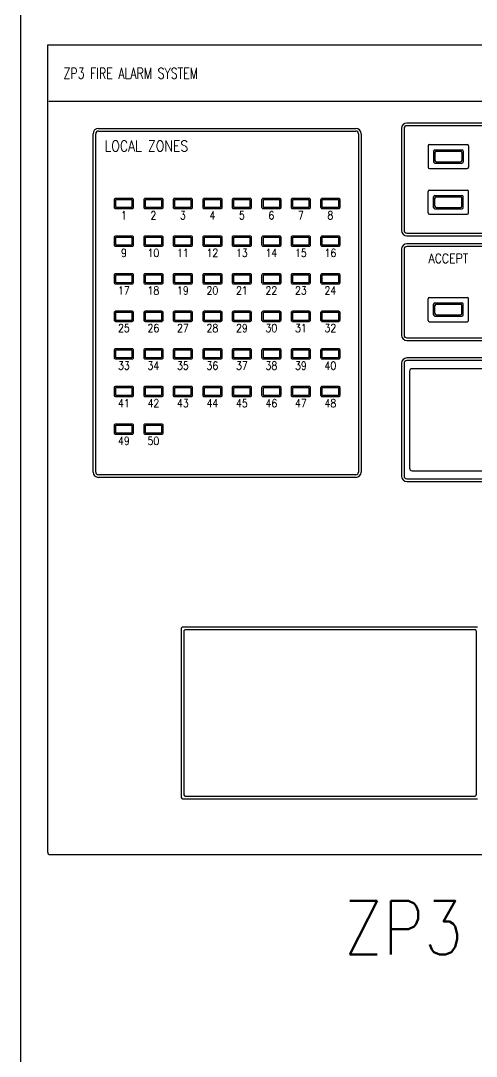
# Model space of a CAD drawing. Header units: millimetres. Extents: x 71430 to 138625, y 8510 to 33475.
# Drawn here: x 75010 to 75480, y 13291 to 14359 of the extents above; entities that cross this region are included whole.
import ezdxf
from ezdxf.enums import TextEntityAlignment as Align

# ---------------------------------------------------------------- set-up
doc = ezdxf.new("R2010")
doc.units = ezdxf.units.MM
doc.layers.add('A-FLOR-HRAL', color=8, linetype='Continuous', lineweight=18)
for name, color, linetype in [('BOX', 4, 'Continuous'), ('PANEL', 1, 'Continuous'), ('Text', 7, 'Continuous'), ('Z-TEXT', 7, 'Continuous')]:
    doc.layers.add(name, color=color, linetype=linetype)
doc.styles.add('RomanS', font='romans.shx')
doc.styles.add('ROMANT', font='romant.shx', dxfattribs={"width": 0.75})

# ---------------------------------------------------------------- blocks, each defined once
blk = doc.blocks.new('ACCLAIM ZP3 PANEL')
at = {"layer": 'A-FLOR-HRAL'}
blk.add_lwpolyline([(-602502.59, -43400.84), (-602092.59, -43400.84), (-602092.59, -42860.84), (-602502.59, -42860.84)], close=True, dxfattribs=at)
at = {"layer": 'BOX', "color": 7}
for p, q in [((-602121.59, -42948.44), (-602358.59, -42948.44)), ((-602475.59, -43078.44), (-602475.59, -42952.44)), ((-602473.59, -42950.44), (-602377.59, -42950.44)), ((-602375.59, -42952.44), (-602375.59, -43078.44)), ((-602360.59, -42950.44), (-602360.59, -42988.44)), ((-602358.59, -42990.44), (-602121.59, -42990.44)), ((-602360.59, -42995.44), (-602360.59, -43027.44)), ((-602121.59, -42993.44), (-602358.59, -42993.44)), ((-602358.59, -43029.44), (-602121.59, -43029.44)), ((-602360.59, -43037.94), (-602360.59, -43079.94)), ((-602121.59, -43035.94), (-602358.59, -43035.94)), ((-602357.59, -43040.94), (-602357.59, -43076.94)), ((-602322.59, -43039.94), (-602356.59, -43039.94)), ((-602377.59, -43080.44), (-602473.59, -43080.44)), ((-602356.59, -43077.94), (-602322.59, -43077.94)), ((-602358.59, -43081.94), (-602121.59, -43081.94))]:
    blk.add_line(p, q, dxfattribs=at)
at = {"layer": 'BOX'}
for p, q in [((-602121.59, -42949.44), (-602358.59, -42949.44)), ((-602474.59, -43078.44), (-602474.59, -42952.44)), ((-602473.59, -42951.44), (-602377.59, -42951.44)), ((-602376.59, -42952.44), (-602376.59, -43078.44)), ((-602359.59, -42950.44), (-602359.59, -42988.44)), ((-602350.59, -42956.94), (-602350.59, -42964.94)), ((-602350.09, -42956.44), (-602336.09, -42956.44)), ((-602335.59, -42956.94), (-602335.59, -42964.94)), ((-602348.59, -42958.94), (-602348.59, -42962.94)), ((-602348.09, -42958.44), (-602338.09, -42958.44)), ((-602348.09, -42959.44), (-602348.09, -42962.44)), ((-602347.59, -42958.94), (-602338.59, -42958.94)), ((-602338.09, -42959.44), (-602338.09, -42962.44)), ((-602337.59, -42958.94), (-602337.59, -42962.94)), ((-602348.09, -42963.44), (-602338.09, -42963.44)), ((-602347.59, -42962.94), (-602338.59, -42962.94)), ((-602350.09, -42965.44), (-602336.09, -42965.44)), ((-602350.59, -42981.94), (-602350.59, -42973.94)), ((-602350.09, -42973.44), (-602336.09, -42973.44)), ((-602348.59, -42979.94), (-602348.59, -42975.94)), ((-602348.09, -42975.44), (-602338.09, -42975.44)), ((-602348.09, -42979.44), (-602348.09, -42976.44)), ((-602347.59, -42975.94), (-602338.59, -42975.94)), ((-602338.09, -42979.44), (-602338.09, -42976.44)), ((-602337.59, -42979.94), (-602337.59, -42975.94)), ((-602335.59, -42981.94), (-602335.59, -42973.94)), ((-602348.09, -42980.44), (-602338.09, -42980.44)), ((-602347.59, -42979.94), (-602338.59, -42979.94)), ((-602350.09, -42982.44), (-602336.09, -42982.44)), ((-602358.59, -42989.44), (-602121.59, -42989.44)), ((-602359.59, -42995.44), (-602359.59, -43027.44)), ((-602121.59, -42994.44), (-602358.59, -42994.44)), ((-602350.59, -43021.94), (-602350.59, -43013.94)), ((-602350.09, -43013.44), (-602336.09, -43013.44)), ((-602348.09, -43015.44), (-602338.09, -43015.44)), ((-602335.59, -43021.94), (-602335.59, -43013.94)), ((-602348.59, -43019.94), (-602348.59, -43015.94)), ((-602348.09, -43019.44), (-602348.09, -43016.44)), ((-602347.59, -43015.94), (-602338.59, -43015.94)), ((-602338.09, -43019.44), (-602338.09, -43016.44)), ((-602337.59, -43019.94), (-602337.59, -43015.94)), ((-602350.09, -43022.44), (-602336.09, -43022.44)), ((-602348.09, -43020.44), (-602338.09, -43020.44)), ((-602347.59, -43019.94), (-602338.59, -43019.94)), ((-602358.59, -43028.44), (-602121.59, -43028.44)), ((-602359.59, -43037.94), (-602359.59, -43079.94)), ((-602121.59, -43036.94), (-602358.59, -43036.94)), ((-602377.59, -43079.44), (-602473.59, -43079.44)), ((-602358.59, -43080.94), (-602121.59, -43080.94))]:
    blk.add_line(p, q, dxfattribs=at)
at = {"layer": 'BOX', "color": 7}
for centre, radius, start, end in [((-602358.59, -42950.44), 2, 90, 180), ((-602473.59, -42952.44), 2, 90, 180), ((-602377.59, -42952.44), 2, 0, 90), ((-602358.59, -42988.44), 2, 180, 270), ((-602358.59, -42995.44), 2, 90, 180), ((-602358.59, -43027.44), 2, 180, 270), ((-602358.59, -43037.94), 2, 90, 180), ((-602356.59, -43040.94), 1, 90, 180), ((-602356.59, -43076.94), 1, 180, 270), ((-602473.59, -43078.44), 2, 180, 270), ((-602377.59, -43078.44), 2, 270, 0), ((-602358.59, -43079.94), 2, 180, 270)]:
    blk.add_arc(centre, radius, start, end, dxfattribs=at)
at = {"layer": 'BOX'}
for centre, radius, start, end in [((-602358.59, -42950.44), 1, 90, 180), ((-602473.59, -42952.44), 1, 90, 180), ((-602377.59, -42952.44), 1, 0, 90), ((-602377.59, -42952.44), 1, 0, 90), ((-602350.09, -42956.94), 0.5, 90, 180), ((-602336.09, -42956.94), 0.5, 0, 90), ((-602348.09, -42958.94), 0.5, 90, 180), ((-602347.59, -42959.44), 0.5, 90, 180), ((-602338.59, -42959.44), 0.5, 0, 90), ((-602338.09, -42958.94), 0.5, 0, 90), ((-602350.09, -42964.94), 0.5, 180, 270), ((-602348.09, -42962.94), 0.5, 180, 270), ((-602347.59, -42962.44), 0.5, 180, 270), ((-602338.59, -42962.44), 0.5, 270, 0), ((-602338.09, -42962.94), 0.5, 270, 0), ((-602336.09, -42964.94), 0.5, 270, 0), ((-602350.09, -42973.94), 0.5, 90, 180), ((-602348.09, -42975.94), 0.5, 90, 180), ((-602347.59, -42976.44), 0.5, 90, 180), ((-602338.59, -42976.44), 0.5, 0, 90), ((-602338.09, -42975.94), 0.5, 0, 90), ((-602336.09, -42973.94), 0.5, 0, 90), ((-602348.09, -42979.94), 0.5, 180, 270), ((-602347.59, -42979.44), 0.5, 180, 270), ((-602338.59, -42979.44), 0.5, 270, 0), ((-602338.09, -42979.94), 0.5, 270, 0), ((-602350.09, -42981.94), 0.5, 180, 270), ((-602336.09, -42981.94), 0.5, 270, 0), ((-602358.59, -42988.44), 1, 180, 270), ((-602358.59, -42995.44), 1, 90, 180), ((-602350.09, -43013.94), 0.5, 90, 180), ((-602348.09, -43015.94), 0.5, 90, 180), ((-602338.09, -43015.94), 0.5, 0, 90), ((-602336.09, -43013.94), 0.5, 0, 90), ((-602347.59, -43016.44), 0.5, 90, 180), ((-602338.59, -43016.44), 0.5, 0, 90), ((-602350.09, -43021.94), 0.5, 180, 270), ((-602348.09, -43019.94), 0.5, 180, 270), ((-602347.59, -43019.44), 0.5, 180, 270), ((-602338.59, -43019.44), 0.5, 270, 0), ((-602338.09, -43019.94), 0.5, 270, 0), ((-602336.09, -43021.94), 0.5, 270, 0), ((-602358.59, -43027.44), 1, 180, 270), ((-602358.59, -43037.94), 1, 90, 180), ((-602473.59, -43078.44), 1, 180, 270), ((-602377.59, -43078.44), 1, 270, 0), ((-602358.59, -43079.94), 1, 180, 270)]:
    blk.add_arc(centre, radius, start, end, dxfattribs=at)
at = {"layer": 'PANEL'}
for p, q in [((-602492.59, -42919.44), (-602492.59, -43219.94)), ((-602102.59, -42919.44), (-602492.59, -42919.44)), ((-602491.59, -43220.94), (-602103.59, -43220.94))]:
    blk.add_line(p, q, dxfattribs=at)
at = {"layer": 'PANEL', "color": 4}
blk.add_line((-602103.09, -42940.44), (-602492.09, -42940.44), dxfattribs=at)
at = {"layer": 'PANEL', "color": 253}
for p, q in [((-602442.69, -43136.64), (-602442.69, -43199.64)), ((-602442.19, -43136.14), (-602332.19, -43136.14)), ((-602441.69, -43137.64), (-602441.69, -43198.64)), ((-602441.19, -43137.14), (-602333.19, -43137.14)), ((-602332.69, -43137.64), (-602332.69, -43198.64)), ((-602442.19, -43200.14), (-602332.19, -43200.14)), ((-602441.19, -43199.14), (-602333.19, -43199.14))]:
    blk.add_line(p, q, dxfattribs=at)
at = {"layer": 'PANEL'}
blk.add_lwpolyline([(-602092.59, -43400.84), (-602092.59, -42860.84), (-602502.59, -42860.84), (-602502.59, -43400.84)], dxfattribs=at)
at = {"layer": 'PANEL', "color": 1}
for points in [[(-602460.59, -42976.94), (-602460.59, -42979.94, -0.414214), (-602461.09, -42980.44), (-602467.09, -42980.44, -0.414214), (-602467.59, -42979.94), (-602467.59, -42976.94, -0.414214), (-602467.09, -42976.44), (-602461.09, -42976.44, -0.414214)], [(-602449.59, -42976.94), (-602449.59, -42979.94, -0.414214), (-602450.09, -42980.44), (-602456.09, -42980.44, -0.414214), (-602456.59, -42979.94), (-602456.59, -42976.94, -0.414214), (-602456.09, -42976.44), (-602450.09, -42976.44, -0.414214)], [(-602438.59, -42976.94), (-602438.59, -42979.94, -0.414214), (-602439.09, -42980.44), (-602445.09, -42980.44, -0.414214), (-602445.59, -42979.94), (-602445.59, -42976.94, -0.414214), (-602445.09, -42976.44), (-602439.09, -42976.44, -0.414214)], [(-602427.59, -42976.94), (-602427.59, -42979.94, -0.414214), (-602428.09, -42980.44), (-602434.09, -42980.44, -0.414214), (-602434.59, -42979.94), (-602434.59, -42976.94, -0.414214), (-602434.09, -42976.44), (-602428.09, -42976.44, -0.414214)], [(-602416.59, -42976.94), (-602416.59, -42979.94, -0.414214), (-602417.09, -42980.44), (-602423.09, -42980.44, -0.414214), (-602423.59, -42979.94), (-602423.59, -42976.94, -0.414214), (-602423.09, -42976.44), (-602417.09, -42976.44, -0.414214)], [(-602405.59, -42976.94), (-602405.59, -42979.94, -0.414214), (-602406.09, -42980.44), (-602412.09, -42980.44, -0.414214), (-602412.59, -42979.94), (-602412.59, -42976.94, -0.414214), (-602412.09, -42976.44), (-602406.09, -42976.44, -0.414214)], [(-602394.59, -42976.94), (-602394.59, -42979.94, -0.414214), (-602395.09, -42980.44), (-602401.09, -42980.44, -0.414214), (-602401.59, -42979.94), (-602401.59, -42976.94, -0.414214), (-602401.09, -42976.44), (-602395.09, -42976.44, -0.414214)], [(-602383.59, -42976.94), (-602383.59, -42979.94, -0.414214), (-602384.09, -42980.44), (-602390.09, -42980.44, -0.414214), (-602390.59, -42979.94), (-602390.59, -42976.94, -0.414214), (-602390.09, -42976.44), (-602384.09, -42976.44, -0.414214)], [(-602460.59, -42990.94), (-602460.59, -42993.94, -0.414214), (-602461.09, -42994.44), (-602467.09, -42994.44, -0.414214), (-602467.59, -42993.94), (-602467.59, -42990.94, -0.414214), (-602467.09, -42990.44), (-602461.09, -42990.44, -0.414214)], [(-602449.59, -42990.94), (-602449.59, -42993.94, -0.414214), (-602450.09, -42994.44), (-602456.09, -42994.44, -0.414214), (-602456.59, -42993.94), (-602456.59, -42990.94, -0.414214), (-602456.09, -42990.44), (-602450.09, -42990.44, -0.414214)], [(-602438.59, -42990.94), (-602438.59, -42993.94, -0.414214), (-602439.09, -42994.44), (-602445.09, -42994.44, -0.414214), (-602445.59, -42993.94), (-602445.59, -42990.94, -0.414214), (-602445.09, -42990.44), (-602439.09, -42990.44, -0.414214)], [(-602427.59, -42990.94), (-602427.59, -42993.94, -0.414214), (-602428.09, -42994.44), (-602434.09, -42994.44, -0.414214), (-602434.59, -42993.94), (-602434.59, -42990.94, -0.414214), (-602434.09, -42990.44), (-602428.09, -42990.44, -0.414214)], [(-602416.59, -42990.94), (-602416.59, -42993.94, -0.414214), (-602417.09, -42994.44), (-602423.09, -42994.44, -0.414214), (-602423.59, -42993.94), (-602423.59, -42990.94, -0.414214), (-602423.09, -42990.44), (-602417.09, -42990.44, -0.414214)], [(-602405.59, -42990.94), (-602405.59, -42993.94, -0.414214), (-602406.09, -42994.44), (-602412.09, -42994.44, -0.414214), (-602412.59, -42993.94), (-602412.59, -42990.94, -0.414214), (-602412.09, -42990.44), (-602406.09, -42990.44, -0.414214)], [(-602394.59, -42990.94), (-602394.59, -42993.94, -0.414214), (-602395.09, -42994.44), (-602401.09, -42994.44, -0.414214), (-602401.59, -42993.94), (-602401.59, -42990.94, -0.414214), (-602401.09, -42990.44), (-602395.09, -42990.44, -0.414214)], [(-602383.59, -42990.94), (-602383.59, -42993.94, -0.414214), (-602384.09, -42994.44), (-602390.09, -42994.44, -0.414214), (-602390.59, -42993.94), (-602390.59, -42990.94, -0.414214), (-602390.09, -42990.44), (-602384.09, -42990.44, -0.414214)], [(-602460.59, -43004.94), (-602460.59, -43007.94, -0.414214), (-602461.09, -43008.44), (-602467.09, -43008.44, -0.414214), (-602467.59, -43007.94), (-602467.59, -43004.94, -0.414214), (-602467.09, -43004.44), (-602461.09, -43004.44, -0.414214)], [(-602449.59, -43004.94), (-602449.59, -43007.94, -0.414214), (-602450.09, -43008.44), (-602456.09, -43008.44, -0.414214), (-602456.59, -43007.94), (-602456.59, -43004.94, -0.414214), (-602456.09, -43004.44), (-602450.09, -43004.44, -0.414214)], [(-602438.59, -43004.94), (-602438.59, -43007.94, -0.414214), (-602439.09, -43008.44), (-602445.09, -43008.44, -0.414214), (-602445.59, -43007.94), (-602445.59, -43004.94, -0.414214), (-602445.09, -43004.44), (-602439.09, -43004.44, -0.414214)], [(-602427.59, -43004.94), (-602427.59, -43007.94, -0.414214), (-602428.09, -43008.44), (-602434.09, -43008.44, -0.414214), (-602434.59, -43007.94), (-602434.59, -43004.94, -0.414214), (-602434.09, -43004.44), (-602428.09, -43004.44, -0.414214)], [(-602416.59, -43004.94), (-602416.59, -43007.94, -0.414214), (-602417.09, -43008.44), (-602423.09, -43008.44, -0.414214), (-602423.59, -43007.94), (-602423.59, -43004.94, -0.414214), (-602423.09, -43004.44), (-602417.09, -43004.44, -0.414214)], [(-602405.59, -43004.94), (-602405.59, -43007.94, -0.414214), (-602406.09, -43008.44), (-602412.09, -43008.44, -0.414214), (-602412.59, -43007.94), (-602412.59, -43004.94, -0.414214), (-602412.09, -43004.44), (-602406.09, -43004.44, -0.414214)], [(-602394.59, -43004.94), (-602394.59, -43007.94, -0.414214), (-602395.09, -43008.44), (-602401.09, -43008.44, -0.414214), (-602401.59, -43007.94), (-602401.59, -43004.94, -0.414214), (-602401.09, -43004.44), (-602395.09, -43004.44, -0.414214)], [(-602383.59, -43004.94), (-602383.59, -43007.94, -0.414214), (-602384.09, -43008.44), (-602390.09, -43008.44, -0.414214), (-602390.59, -43007.94), (-602390.59, -43004.94, -0.414214), (-602390.09, -43004.44), (-602384.09, -43004.44, -0.414214)], [(-602460.59, -43018.94), (-602460.59, -43021.94, -0.414214), (-602461.09, -43022.44), (-602467.09, -43022.44, -0.414214), (-602467.59, -43021.94), (-602467.59, -43018.94, -0.414214), (-602467.09, -43018.44), (-602461.09, -43018.44, -0.414214)], [(-602449.59, -43018.94), (-602449.59, -43021.94, -0.414214), (-602450.09, -43022.44), (-602456.09, -43022.44, -0.414214), (-602456.59, -43021.94), (-602456.59, -43018.94, -0.414214), (-602456.09, -43018.44), (-602450.09, -43018.44, -0.414214)], [(-602438.59, -43018.94), (-602438.59, -43021.94, -0.414214), (-602439.09, -43022.44), (-602445.09, -43022.44, -0.414214), (-602445.59, -43021.94), (-602445.59, -43018.94, -0.414214), (-602445.09, -43018.44), (-602439.09, -43018.44, -0.414214)], [(-602427.59, -43018.94), (-602427.59, -43021.94, -0.414214), (-602428.09, -43022.44), (-602434.09, -43022.44, -0.414214), (-602434.59, -43021.94), (-602434.59, -43018.94, -0.414214), (-602434.09, -43018.44), (-602428.09, -43018.44, -0.414214)], [(-602416.59, -43018.94), (-602416.59, -43021.94, -0.414214), (-602417.09, -43022.44), (-602423.09, -43022.44, -0.414214), (-602423.59, -43021.94), (-602423.59, -43018.94, -0.414214), (-602423.09, -43018.44), (-602417.09, -43018.44, -0.414214)], [(-602405.59, -43018.94), (-602405.59, -43021.94, -0.414214), (-602406.09, -43022.44), (-602412.09, -43022.44, -0.414214), (-602412.59, -43021.94), (-602412.59, -43018.94, -0.414214), (-602412.09, -43018.44), (-602406.09, -43018.44, -0.414214)], [(-602394.59, -43018.94), (-602394.59, -43021.94, -0.414214), (-602395.09, -43022.44), (-602401.09, -43022.44, -0.414214), (-602401.59, -43021.94), (-602401.59, -43018.94, -0.414214), (-602401.09, -43018.44), (-602395.09, -43018.44, -0.414214)], [(-602383.59, -43018.94), (-602383.59, -43021.94, -0.414214), (-602384.09, -43022.44), (-602390.09, -43022.44, -0.414214), (-602390.59, -43021.94), (-602390.59, -43018.94, -0.414214), (-602390.09, -43018.44), (-602384.09, -43018.44, -0.414214)], [(-602460.59, -43032.94), (-602460.59, -43035.94, -0.414214), (-602461.09, -43036.44), (-602467.09, -43036.44, -0.414214), (-602467.59, -43035.94), (-602467.59, -43032.94, -0.414214), (-602467.09, -43032.44), (-602461.09, -43032.44, -0.414214)], [(-602449.59, -43032.94), (-602449.59, -43035.94, -0.414214), (-602450.09, -43036.44), (-602456.09, -43036.44, -0.414214), (-602456.59, -43035.94), (-602456.59, -43032.94, -0.414214), (-602456.09, -43032.44), (-602450.09, -43032.44, -0.414214)], [(-602438.59, -43032.94), (-602438.59, -43035.94, -0.414214), (-602439.09, -43036.44), (-602445.09, -43036.44, -0.414214), (-602445.59, -43035.94), (-602445.59, -43032.94, -0.414214), (-602445.09, -43032.44), (-602439.09, -43032.44, -0.414214)], [(-602427.59, -43032.94), (-602427.59, -43035.94, -0.414214), (-602428.09, -43036.44), (-602434.09, -43036.44, -0.414214), (-602434.59, -43035.94), (-602434.59, -43032.94, -0.414214), (-602434.09, -43032.44), (-602428.09, -43032.44, -0.414214)], [(-602416.59, -43032.94), (-602416.59, -43035.94, -0.414214), (-602417.09, -43036.44), (-602423.09, -43036.44, -0.414214), (-602423.59, -43035.94), (-602423.59, -43032.94, -0.414214), (-602423.09, -43032.44), (-602417.09, -43032.44, -0.414214)], [(-602405.59, -43032.94), (-602405.59, -43035.94, -0.414214), (-602406.09, -43036.44), (-602412.09, -43036.44, -0.414214), (-602412.59, -43035.94), (-602412.59, -43032.94, -0.414214), (-602412.09, -43032.44), (-602406.09, -43032.44, -0.414214)], [(-602394.59, -43032.94), (-602394.59, -43035.94, -0.414214), (-602395.09, -43036.44), (-602401.09, -43036.44, -0.414214), (-602401.59, -43035.94), (-602401.59, -43032.94, -0.414214), (-602401.09, -43032.44), (-602395.09, -43032.44, -0.414214)], [(-602383.59, -43032.94), (-602383.59, -43035.94, -0.414214), (-602384.09, -43036.44), (-602390.09, -43036.44, -0.414214), (-602390.59, -43035.94), (-602390.59, -43032.94, -0.414214), (-602390.09, -43032.44), (-602384.09, -43032.44, -0.414214)], [(-602460.59, -43046.94), (-602460.59, -43049.94, -0.414214), (-602461.09, -43050.44), (-602467.09, -43050.44, -0.414214), (-602467.59, -43049.94), (-602467.59, -43046.94, -0.414214), (-602467.09, -43046.44), (-602461.09, -43046.44, -0.414214)], [(-602449.59, -43046.94), (-602449.59, -43049.94, -0.414214), (-602450.09, -43050.44), (-602456.09, -43050.44, -0.414214), (-602456.59, -43049.94), (-602456.59, -43046.94, -0.414214), (-602456.09, -43046.44), (-602450.09, -43046.44, -0.414214)], [(-602438.59, -43046.94), (-602438.59, -43049.94, -0.414214), (-602439.09, -43050.44), (-602445.09, -43050.44, -0.414214), (-602445.59, -43049.94), (-602445.59, -43046.94, -0.414214), (-602445.09, -43046.44), (-602439.09, -43046.44, -0.414214)], [(-602427.59, -43046.94), (-602427.59, -43049.94, -0.414214), (-602428.09, -43050.44), (-602434.09, -43050.44, -0.414214), (-602434.59, -43049.94), (-602434.59, -43046.94, -0.414214), (-602434.09, -43046.44), (-602428.09, -43046.44, -0.414214)], [(-602416.59, -43046.94), (-602416.59, -43049.94, -0.414214), (-602417.09, -43050.44), (-602423.09, -43050.44, -0.414214), (-602423.59, -43049.94), (-602423.59, -43046.94, -0.414214), (-602423.09, -43046.44), (-602417.09, -43046.44, -0.414214)], [(-602405.59, -43046.94), (-602405.59, -43049.94, -0.414214), (-602406.09, -43050.44), (-602412.09, -43050.44, -0.414214), (-602412.59, -43049.94), (-602412.59, -43046.94, -0.414214), (-602412.09, -43046.44), (-602406.09, -43046.44, -0.414214)], [(-602394.59, -43046.94), (-602394.59, -43049.94, -0.414214), (-602395.09, -43050.44), (-602401.09, -43050.44, -0.414214), (-602401.59, -43049.94), (-602401.59, -43046.94, -0.414214), (-602401.09, -43046.44), (-602395.09, -43046.44, -0.414214)], [(-602383.59, -43046.94), (-602383.59, -43049.94, -0.414214), (-602384.09, -43050.44), (-602390.09, -43050.44, -0.414214), (-602390.59, -43049.94), (-602390.59, -43046.94, -0.414214), (-602390.09, -43046.44), (-602384.09, -43046.44, -0.414214)], [(-602460.59, -43060.94), (-602460.59, -43063.94, -0.414214), (-602461.09, -43064.44), (-602467.09, -43064.44, -0.414214), (-602467.59, -43063.94), (-602467.59, -43060.94, -0.414214), (-602467.09, -43060.44), (-602461.09, -43060.44, -0.414214)], [(-602449.59, -43060.94), (-602449.59, -43063.94, -0.414214), (-602450.09, -43064.44), (-602456.09, -43064.44, -0.414214), (-602456.59, -43063.94), (-602456.59, -43060.94, -0.414214), (-602456.09, -43060.44), (-602450.09, -43060.44, -0.414214)]]:
    blk.add_lwpolyline(points, format="xyb", close=True, dxfattribs=at)
for points in [[(-602461.09, -42976.94), (-602461.09, -42979.94), (-602467.09, -42979.94), (-602467.09, -42976.94)], [(-602450.09, -42976.94), (-602450.09, -42979.94), (-602456.09, -42979.94), (-602456.09, -42976.94)], [(-602439.09, -42976.94), (-602439.09, -42979.94), (-602445.09, -42979.94), (-602445.09, -42976.94)], [(-602428.09, -42976.94), (-602428.09, -42979.94), (-602434.09, -42979.94), (-602434.09, -42976.94)], [(-602417.09, -42976.94), (-602417.09, -42979.94), (-602423.09, -42979.94), (-602423.09, -42976.94)], [(-602406.09, -42976.94), (-602406.09, -42979.94), (-602412.09, -42979.94), (-602412.09, -42976.94)], [(-602395.09, -42976.94), (-602395.09, -42979.94), (-602401.09, -42979.94), (-602401.09, -42976.94)], [(-602384.09, -42976.94), (-602384.09, -42979.94), (-602390.09, -42979.94), (-602390.09, -42976.94)], [(-602461.09, -42990.94), (-602461.09, -42993.94), (-602467.09, -42993.94), (-602467.09, -42990.94)], [(-602450.09, -42990.94), (-602450.09, -42993.94), (-602456.09, -42993.94), (-602456.09, -42990.94)], [(-602439.09, -42990.94), (-602439.09, -42993.94), (-602445.09, -42993.94), (-602445.09, -42990.94)], [(-602428.09, -42990.94), (-602428.09, -42993.94), (-602434.09, -42993.94), (-602434.09, -42990.94)], [(-602417.09, -42990.94), (-602417.09, -42993.94), (-602423.09, -42993.94), (-602423.09, -42990.94)], [(-602406.09, -42990.94), (-602406.09, -42993.94), (-602412.09, -42993.94), (-602412.09, -42990.94)], [(-602395.09, -42990.94), (-602395.09, -42993.94), (-602401.09, -42993.94), (-602401.09, -42990.94)], [(-602384.09, -42990.94), (-602384.09, -42993.94), (-602390.09, -42993.94), (-602390.09, -42990.94)], [(-602461.09, -43004.94), (-602461.09, -43007.94), (-602467.09, -43007.94), (-602467.09, -43004.94)], [(-602450.09, -43004.94), (-602450.09, -43007.94), (-602456.09, -43007.94), (-602456.09, -43004.94)], [(-602439.09, -43004.94), (-602439.09, -43007.94), (-602445.09, -43007.94), (-602445.09, -43004.94)], [(-602428.09, -43004.94), (-602428.09, -43007.94), (-602434.09, -43007.94), (-602434.09, -43004.94)], [(-602417.09, -43004.94), (-602417.09, -43007.94), (-602423.09, -43007.94), (-602423.09, -43004.94)], [(-602406.09, -43004.94), (-602406.09, -43007.94), (-602412.09, -43007.94), (-602412.09, -43004.94)], [(-602395.09, -43004.94), (-602395.09, -43007.94), (-602401.09, -43007.94), (-602401.09, -43004.94)], [(-602384.09, -43004.94), (-602384.09, -43007.94), (-602390.09, -43007.94), (-602390.09, -43004.94)], [(-602461.09, -43018.94), (-602461.09, -43021.94), (-602467.09, -43021.94), (-602467.09, -43018.94)], [(-602450.09, -43018.94), (-602450.09, -43021.94), (-602456.09, -43021.94), (-602456.09, -43018.94)], [(-602439.09, -43018.94), (-602439.09, -43021.94), (-602445.09, -43021.94), (-602445.09, -43018.94)], [(-602428.09, -43018.94), (-602428.09, -43021.94), (-602434.09, -43021.94), (-602434.09, -43018.94)], [(-602417.09, -43018.94), (-602417.09, -43021.94), (-602423.09, -43021.94), (-602423.09, -43018.94)], [(-602406.09, -43018.94), (-602406.09, -43021.94), (-602412.09, -43021.94), (-602412.09, -43018.94)], [(-602395.09, -43018.94), (-602395.09, -43021.94), (-602401.09, -43021.94), (-602401.09, -43018.94)], [(-602384.09, -43018.94), (-602384.09, -43021.94), (-602390.09, -43021.94), (-602390.09, -43018.94)], [(-602461.09, -43032.94), (-602461.09, -43035.94), (-602467.09, -43035.94), (-602467.09, -43032.94)], [(-602450.09, -43032.94), (-602450.09, -43035.94), (-602456.09, -43035.94), (-602456.09, -43032.94)], [(-602439.09, -43032.94), (-602439.09, -43035.94), (-602445.09, -43035.94), (-602445.09, -43032.94)], [(-602428.09, -43032.94), (-602428.09, -43035.94), (-602434.09, -43035.94), (-602434.09, -43032.94)], [(-602417.09, -43032.94), (-602417.09, -43035.94), (-602423.09, -43035.94), (-602423.09, -43032.94)], [(-602406.09, -43032.94), (-602406.09, -43035.94), (-602412.09, -43035.94), (-602412.09, -43032.94)], [(-602395.09, -43032.94), (-602395.09, -43035.94), (-602401.09, -43035.94), (-602401.09, -43032.94)], [(-602384.09, -43032.94), (-602384.09, -43035.94), (-602390.09, -43035.94), (-602390.09, -43032.94)], [(-602461.09, -43046.94), (-602461.09, -43049.94), (-602467.09, -43049.94), (-602467.09, -43046.94)], [(-602450.09, -43046.94), (-602450.09, -43049.94), (-602456.09, -43049.94), (-602456.09, -43046.94)], [(-602439.09, -43046.94), (-602439.09, -43049.94), (-602445.09, -43049.94), (-602445.09, -43046.94)], [(-602428.09, -43046.94), (-602428.09, -43049.94), (-602434.09, -43049.94), (-602434.09, -43046.94)], [(-602417.09, -43046.94), (-602417.09, -43049.94), (-602423.09, -43049.94), (-602423.09, -43046.94)], [(-602406.09, -43046.94), (-602406.09, -43049.94), (-602412.09, -43049.94), (-602412.09, -43046.94)], [(-602395.09, -43046.94), (-602395.09, -43049.94), (-602401.09, -43049.94), (-602401.09, -43046.94)], [(-602384.09, -43046.94), (-602384.09, -43049.94), (-602390.09, -43049.94), (-602390.09, -43046.94)], [(-602461.09, -43060.94), (-602461.09, -43063.94), (-602467.09, -43063.94), (-602467.09, -43060.94)], [(-602450.09, -43060.94), (-602450.09, -43063.94), (-602456.09, -43063.94), (-602456.09, -43060.94)]]:
    blk.add_lwpolyline(points, close=True, dxfattribs=at)
at = {"layer": 'PANEL', "color": 253}
for centre, start, end in [((-602442.19, -43136.64), 90, 180), ((-602441.19, -43137.64), 90, 180), ((-602333.19, -43137.64), 0, 90), ((-602442.19, -43199.64), 180, 270), ((-602441.19, -43198.64), 180, 270), ((-602333.19, -43198.64), 270, 0)]:
    blk.add_arc(centre, 0.5, start, end, dxfattribs=at)
at = {"layer": 'PANEL'}
blk.add_arc((-602491.59, -43219.94), 1, 180, 270, dxfattribs=at)
at = {"layer": 'Text', "color": 7, "style": 'ROMANT', "width": 0.75}
blk.add_text('ZP3 FIRE ALARM SYSTEM', height=4, dxfattribs=at).set_placement((-602486.61, -42929.94), align=Align.MIDDLE_LEFT)
at = {"layer": 'Text', "style": 'RomanS', "width": 0.85}
blk.add_text('LOCAL ZONES', height=4, dxfattribs=at).set_placement((-602471.28, -42957.01), align=Align.MIDDLE_LEFT)
at = {"layer": 'Text', "color": 7, "style": 'RomanS', "width": 0.85}
blk.add_text('ZP3 PANEL', height=20, dxfattribs=at).set_placement((-602318.66, -43248.17), align=Align.MIDDLE)
at = {"layer": 'Z-TEXT', "style": 'RomanS', "width": 0.85}
for s, height, p in [('1', 3, (-602464.09, -42982.82)), ('2', 3, (-602453.09, -42982.82)), ('3', 3, (-602442.09, -42982.82)), ('4', 3, (-602431.09, -42982.82)), ('5', 3, (-602420.09, -42982.82)), ('6', 3, (-602409.09, -42982.82)), ('7', 3, (-602398.09, -42982.82)), ('8', 3, (-602387.09, -42982.82)), ('9', 3, (-602464.09, -42996.82)), ('10', 3, (-602453.09, -42996.82)), ('11', 3, (-602442.09, -42996.82)), ('12', 3, (-602431.09, -42996.82)), ('13', 3, (-602420.09, -42996.82)), ('14', 3, (-602409.09, -42996.82)), ('15', 3, (-602398.09, -42996.82)), ('16', 3, (-602387.09, -42996.82)), ('ACCEPT', 3.5, (-602343.09, -42998.85)), ('17', 3, (-602464.09, -43010.82)), ('18', 3, (-602453.09, -43010.82)), ('19', 3, (-602442.09, -43010.82)), ('20', 3, (-602431.09, -43010.82)), ('21', 3, (-602420.09, -43010.82)), ('22', 3, (-602409.09, -43010.82)), ('23', 3, (-602398.09, -43010.82)), ('24', 3, (-602387.09, -43010.82)), ('25', 3, (-602464.09, -43024.82)), ('26', 3, (-602453.09, -43024.82)), ('27', 3, (-602442.09, -43024.82)), ('28', 3, (-602431.09, -43024.82)), ('29', 3, (-602420.09, -43024.82)), ('30', 3, (-602409.09, -43024.82)), ('31', 3, (-602398.09, -43024.82)), ('32', 3, (-602387.09, -43024.82)), ('33', 3, (-602464.09, -43038.82)), ('34', 3, (-602453.09, -43038.82)), ('35', 3, (-602442.09, -43038.82)), ('36', 3, (-602431.09, -43038.82)), ('37', 3, (-602420.09, -43038.82)), ('38', 3, (-602409.09, -43038.82)), ('39', 3, (-602398.09, -43038.82)), ('40', 3, (-602387.09, -43038.82)), ('41', 3, (-602464.09, -43052.82)), ('42', 3, (-602453.09, -43052.82)), ('43', 3, (-602442.09, -43052.82)), ('44', 3, (-602431.09, -43052.82)), ('45', 3, (-602420.09, -43052.82)), ('46', 3, (-602409.09, -43052.82)), ('47', 3, (-602398.09, -43052.82)), ('48', 3, (-602387.09, -43052.82)), ('49', 3, (-602464.09, -43066.82)), ('50', 3, (-602453.09, -43066.82))]:
    blk.add_text(s, height=height, dxfattribs=at).set_placement(p, align=Align.MIDDLE)

msp = doc.modelspace()

# ---------------------------------------------------------------- block references
at = {"layer": 'A-FLOR-HRAL', "xscale": 2.768681856644227, "yscale": 2.768681856644227, "zscale": 2.768681856644227}
msp.add_blockref('ACCLAIM ZP3 PANEL', (1743147.5, 133164), dxfattribs=at)

doc.saveas('drawing.dxf')
